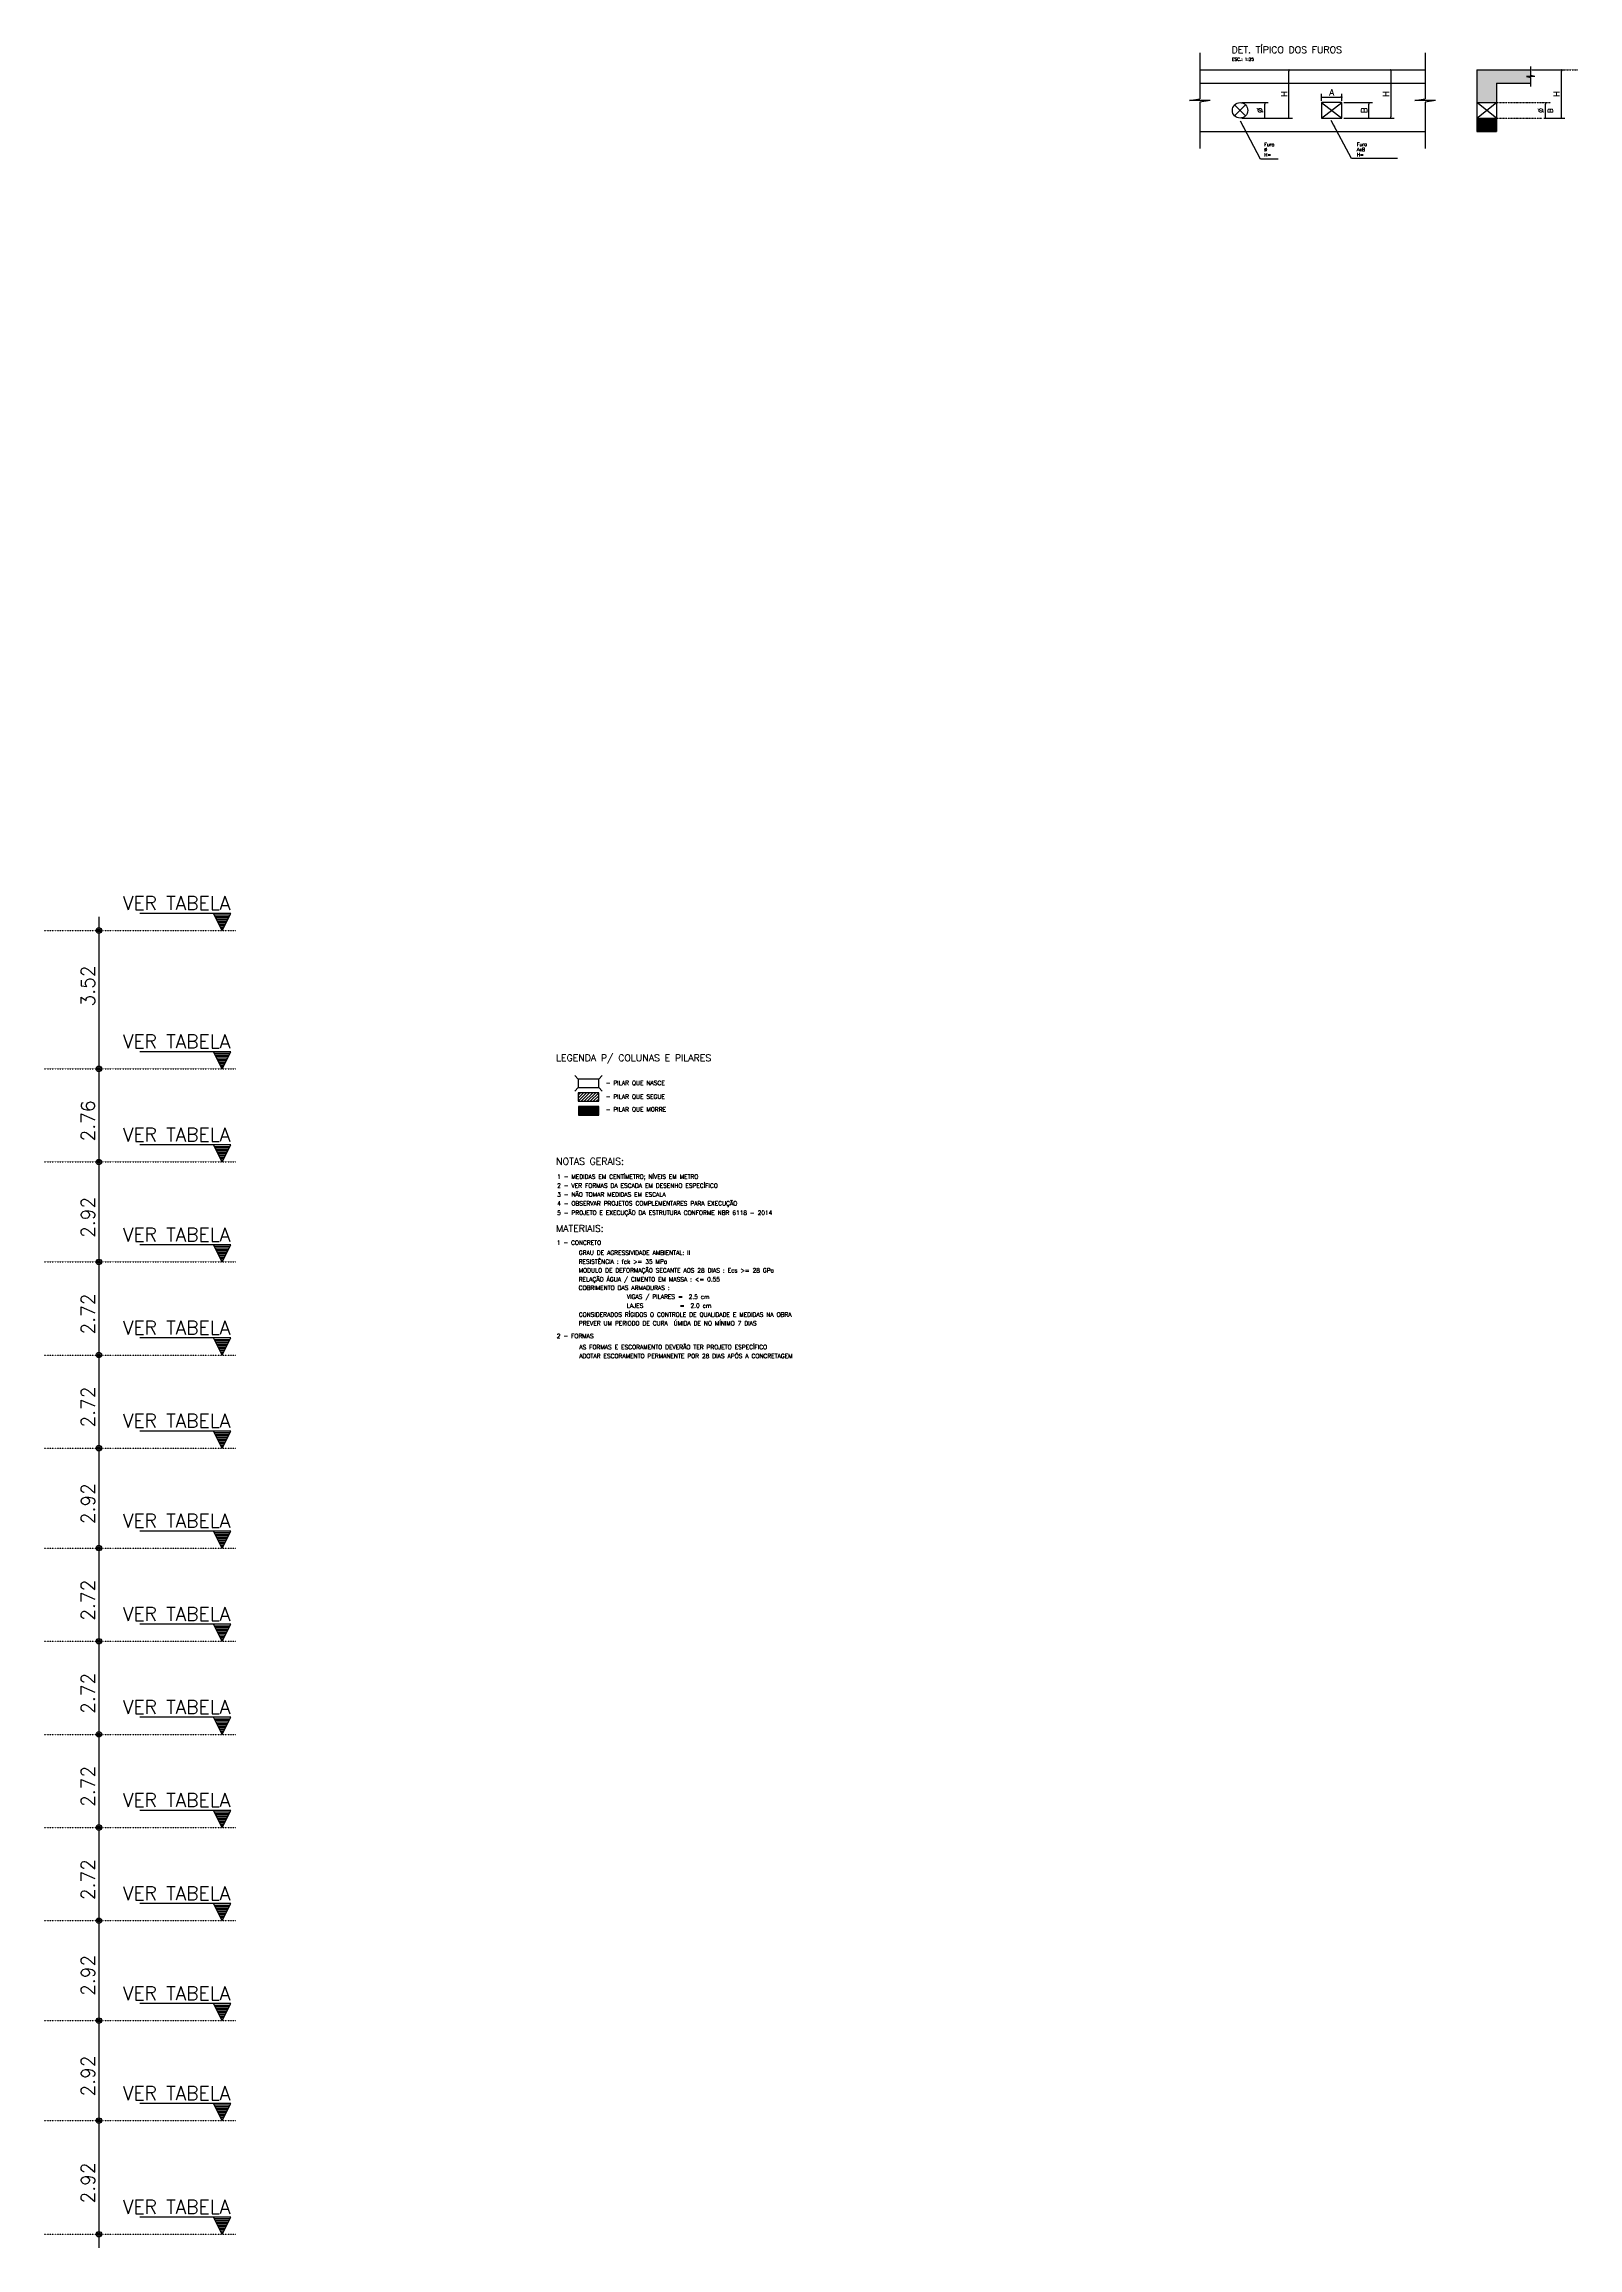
# Model space of a CAD drawing. Extents: x -39962 to 8542, y 35336 to 43602.
# Drawn here: x -34692 to -30213, y 37164 to 43602 of the extents above; entities that cross this region are included whole.
import ezdxf

# ---------------------------------------------------------------- set-up
doc = ezdxf.new("R2010")
doc.units = 0
doc.linetypes.add('ESTILO_TQS_0002', pattern=[0.4, 0.1, -0.3])
doc.linetypes.add('XR-EST$0$DASHDOT', pattern=[1, 0.5, -0.25, 0, -0.25])
doc.layers.get('0').update_dxf_attribs({"linetype": 'CONTINUOUS'})
doc.layers.get('Defpoints').update_dxf_attribs({"linetype": 'CONTINUOUS'})
for name, color, linetype in [('221', 7, 'CONTINUOUS'), ('223', 7, 'CONTINUOUS'), ('228', 2, 'CONTINUOUS'), ('41', 2, 'CONTINUOUS'), ('COTA', 1, 'CONTINUOUS'), ('H3', 253, 'CONTINUOUS'), ('H5', 1, 'CONTINUOUS'), ('LINHA-FINA', 1, 'CONTINUOUS'), ('LINHA_FINA', 1, 'CONTINUOUS'), ('ORELHA', 1, 'CONTINUOUS'), ('P-M', 5, 'CONTINUOUS'), ('P-N', 5, 'CONTINUOUS'), ('P-S', 5, 'CONTINUOUS'), ('PENA_1', 1, 'CONTINUOUS'), ('PENA_3', 3, 'CONTINUOUS'), ('SEC-LIN', 1, 'ESTILO_TQS_0002'), ('SEC-PER', 1, 'CONTINUOUS'), ('T1', 2, 'CONTINUOUS'), ('T2', 3, 'CONTINUOUS'), ('T3', 4, 'CONTINUOUS'), ('VIGA', 3, 'CONTINUOUS'), ('XR-EST$0$ARQ-EXO', 12, 'XR-EST$0$DASHDOT')]:
    doc.layers.add(name, color=color, linetype=linetype)
doc.styles.add('COTA', font='romans.shx')
doc.styles.get("Standard").update_dxf_attribs({"font": 'ROMANS.SHX'})
doc.styles.add('Texto1', font='romans.shx', dxfattribs={"height": 9})
doc.styles.add('Texto2', font='romans.shx', dxfattribs={"height": 12.5})
doc.styles.add('Texto3', font='romans.shx', dxfattribs={"height": 20})
doc.dimstyles.new('forma', dxfattribs={"dimscale": 5, "dimtxt": 1.8, "dimasz": 0.8, "dimexe": 2, "dimexo": 1, "dimgap": 1, "dimtad": 1, "dimdec": 1, "dimzin": 9, "dimdsep": 46, "dimtxsty": 'COTA', "dimblk1": 'DOT', "dimblk2": 'DOT', "dimsah": 1, "dimcen": 0, "dimdle": 1, "dimclrd": 256, "dimclre": 256, "dimclrt": 2, "dimadec": 0, "dimazin": 0, "dimtfac": 1, "dimtdec": 0, "dimtmove": 0, "dimatfit": 3, "dimfxl": 1, "dimtolj": 1, "dimtzin": 0, "dimarcsym": 0})

# ---------------------------------------------------------------- blocks, each defined once
blk = doc.blocks.new('_COTAZ')
at = {"layer": 'VIGA'}
for p, q in [((0.25, 0.5), (-2.4, 0.5)), ((0, 0), (-0.250001, 0.5)), ((-0.227705, 0.455408), (0.227705, 0.455408)), ((-0.205409, 0.410817), (0.205409, 0.410817)), ((-0.183113, 0.366225), (0.183113, 0.366225)), ((-0.160818, 0.321634), (0.160817, 0.321634)), ((-0.138522, 0.277043), (0.138521, 0.277042)), ((-0.116226, 0.232451), (0.116226, 0.232451)), ((-0.09393, 0.18786), (0.09393, 0.18786)), ((-0.071634, 0.143268), (0.071634, 0.143269)), ((-0.049338, 0.098677), (0.049338, 0.098677)), ((-0.027043, 0.054086), (0.027042, 0.054086)), ((0, 0), (0.25, 0.5))]:
    blk.add_line(p, q, dxfattribs=at)
blk = doc.blocks.new('DOT')
at = {"color": 0, "linetype": 'ByBlock'}
blk.add_line((-0.5, 0), (-1, 0), dxfattribs=at)
at = {"color": 0, "linetype": 'ByBlock', "const_width": 0.5}
blk.add_lwpolyline([(-0.25, 0, 1), (0.25, 0, 1)], format="xyb", close=True, dxfattribs=at)
blk = doc.blocks.new('*D160')
at = {"layer": 'COTA', "lineweight": -2, "transparency": 16777216}
for p, q in [((-30312.1, 43430.4), (-30317.1, 43430.4)), ((-30307.1, 43389.4), (-30307.1, 43426.4)), ((-30312.1, 43385.4), (-30297.1, 43385.4))]:
    blk.add_line(p, q, dxfattribs=at)
at = {"layer": 'Defpoints', "color": 0, "transparency": 16777216}
for p in [(-30307.1, 43430.4), (-30307.1, 43430.4), (-30317.1, 43385.4)]:
    blk.add_point(p, dxfattribs=at)
at = {"layer": 'COTA', "lineweight": -2, "transparency": 16777216, "xscale": 4, "yscale": 4, "zscale": 4}
for p, rotation in [((-30307.1, 43430.4), 90), ((-30307.1, 43385.4), 270)]:
    blk.add_blockref('DOT', p, dxfattribs=dict(at, rotation=rotation))
at = {"layer": 'COTA', "color": 2, "transparency": 16777216, "insert": (-30321.1, 43407.9), "char_height": 18, "attachment_point": 5, "rotation": 90, "style": 'COTA'}
blk.add_mtext('\\A1;%%C', dxfattribs=at)
blk = doc.blocks.new('_Dot')
at = {"color": 0, "linetype": 'ByBlock', "lineweight": -2}
blk.add_line((-0.5, 0), (-1, 0), dxfattribs=at)
at = {"color": 0, "linetype": 'ByBlock', "const_width": 0.5}
blk.add_lwpolyline([(-0.25, 0, 1), (0.25, 0, 1)], format="xyb", close=True, dxfattribs=at)
blk = doc.blocks.new('*D161')
at = {"layer": 'COTA', "lineweight": -2, "transparency": 16777216}
for p, q in [((-31194.2, 43430.6), (-31117.2, 43430.6)), ((-31127.2, 43389.6), (-31127.2, 43426.6)), ((-31194.2, 43385.6), (-31117.2, 43385.6))]:
    blk.add_line(p, q, dxfattribs=at)
at = {"layer": 'Defpoints', "color": 0, "transparency": 16777216}
for p in [(-31199.2, 43430.6), (-31127.2, 43430.6), (-31199.2, 43385.6)]:
    blk.add_point(p, dxfattribs=at)
at = {"layer": 'COTA', "lineweight": -2, "transparency": 16777216, "xscale": 4, "yscale": 4, "zscale": 4}
for p, rotation in [((-31127.2, 43430.6), 90), ((-31127.2, 43385.6), 270)]:
    blk.add_blockref('DOT', p, dxfattribs=dict(at, rotation=rotation))
at = {"layer": 'COTA', "color": 2, "transparency": 16777216, "insert": (-31141.2, 43408.1), "char_height": 18, "attachment_point": 5, "rotation": 90, "style": 'COTA'}
blk.add_mtext('\\A1;%%C', dxfattribs=at)
blk = doc.blocks.new('*D162')
at = {"layer": 'COTA', "lineweight": -2, "transparency": 16777216}
for p, q in [((-31095.4, 43526.6), (-31046.5, 43526.6)), ((-31056.5, 43389.6), (-31056.5, 43522.6)), ((-31194.2, 43385.6), (-31046.5, 43385.6))]:
    blk.add_line(p, q, dxfattribs=at)
at = {"layer": 'Defpoints', "color": 0, "transparency": 16777216}
for p in [(-31100.4, 43526.6), (-31056.5, 43526.6), (-31199.2, 43385.6)]:
    blk.add_point(p, dxfattribs=at)
at = {"layer": 'COTA', "lineweight": -2, "transparency": 16777216, "xscale": 4, "yscale": 4, "zscale": 4}
for p, rotation in [((-31056.5, 43526.6), 90), ((-31056.5, 43385.6), 270)]:
    blk.add_blockref('DOT', p, dxfattribs=dict(at, rotation=rotation))
at = {"layer": 'COTA', "color": 2, "transparency": 16777216, "insert": (-31070.5, 43456.1), "char_height": 18, "attachment_point": 5, "rotation": 90, "style": 'COTA'}
blk.add_mtext('\\A1;H', dxfattribs=at)
blk = doc.blocks.new('*D163')
at = {"layer": 'COTA', "lineweight": -2, "transparency": 16777216}
for p, q in [((-30806.3, 43526.6), (-30749.2, 43526.6)), ((-30759.2, 43522.6), (-30759.2, 43389.6)), ((-30896.7, 43385.6), (-30749.2, 43385.6))]:
    blk.add_line(p, q, dxfattribs=at)
at = {"layer": 'Defpoints', "color": 0, "transparency": 16777216}
for p in [(-30811.3, 43526.6), (-30901.7, 43385.6), (-30759.2, 43385.6)]:
    blk.add_point(p, dxfattribs=at)
at = {"layer": 'COTA', "lineweight": -2, "transparency": 16777216, "xscale": 4, "yscale": 4, "zscale": 4}
for p, rotation in [((-30759.2, 43526.6), 90), ((-30759.2, 43385.6), 270)]:
    blk.add_blockref('DOT', p, dxfattribs=dict(at, rotation=rotation))
at = {"layer": 'COTA', "color": 2, "transparency": 16777216, "insert": (-30773.2, 43456.1), "char_height": 18, "attachment_point": 5, "rotation": 90, "style": 'COTA'}
blk.add_mtext('\\A1;H', dxfattribs=at)
blk = doc.blocks.new('*D164')
at = {"layer": 'COTA', "lineweight": -2, "transparency": 16777216}
for p, q in [((-30896.7, 43430.6), (-30812.8, 43430.6)), ((-30822.8, 43389.6), (-30822.8, 43426.6)), ((-30896.7, 43385.6), (-30812.8, 43385.6))]:
    blk.add_line(p, q, dxfattribs=at)
at = {"layer": 'Defpoints', "color": 0, "transparency": 16777216}
for p in [(-30901.7, 43430.6), (-30822.8, 43430.6), (-30901.7, 43385.6)]:
    blk.add_point(p, dxfattribs=at)
at = {"layer": 'COTA', "lineweight": -2, "transparency": 16777216, "xscale": 4, "yscale": 4, "zscale": 4}
for p, rotation in [((-30822.8, 43430.6), 90), ((-30822.8, 43385.6), 270)]:
    blk.add_blockref('DOT', p, dxfattribs=dict(at, rotation=rotation))
at = {"layer": 'COTA', "color": 2, "transparency": 16777216, "insert": (-30836.8, 43408.1), "char_height": 18, "attachment_point": 5, "rotation": 90, "style": 'COTA'}
blk.add_mtext('\\A1;B', dxfattribs=at)
blk = doc.blocks.new('*D165')
at = {"layer": 'COTA', "lineweight": -2, "transparency": 16777216}
for p, q in [((-30961.7, 43435.6), (-30961.7, 43456.5)), ((-30901.7, 43435.6), (-30901.7, 43456.5)), ((-30957.7, 43446.5), (-30905.7, 43446.5))]:
    blk.add_line(p, q, dxfattribs=at)
at = {"layer": 'Defpoints', "color": 0, "transparency": 16777216}
for p in [(-30961.7, 43430.6), (-30901.7, 43446.5), (-30901.7, 43430.6)]:
    blk.add_point(p, dxfattribs=at)
at = {"layer": 'COTA', "lineweight": -2, "transparency": 16777216, "xscale": 4, "yscale": 4, "zscale": 4, "rotation": 180}
blk.add_blockref('DOT', (-30961.7, 43446.5), dxfattribs=at)
at = {"layer": 'COTA', "lineweight": -2, "transparency": 16777216, "xscale": 4, "yscale": 4, "zscale": 4}
blk.add_blockref('DOT', (-30901.7, 43446.5), dxfattribs=at)
at = {"layer": 'COTA', "color": 2, "transparency": 16777216, "insert": (-30931.7, 43460.5), "char_height": 18, "attachment_point": 5, "style": 'COTA'}
blk.add_mtext('\\A1;A', dxfattribs=at)
blk = doc.blocks.new('ss')
at = {"layer": 'LINHA_FINA'}
blk.add_solid([(0, 0), (-2.5, -0.29), (-2.5, 0.3)], dxfattribs=at)
blk = doc.blocks.new('*D166')
at = {"layer": 'COTA', "lineweight": -2, "transparency": 16777216}
for p, q in [((-30345.5, 43526.6), (-30251.1, 43526.6)), ((-30261.1, 43389.4), (-30261.1, 43522.6)), ((-30312.1, 43385.4), (-30251.1, 43385.4))]:
    blk.add_line(p, q, dxfattribs=at)
at = {"layer": 'Defpoints', "color": 0, "transparency": 16777216}
for p in [(-30350.5, 43526.6), (-30261.1, 43526.6), (-30317.1, 43385.4)]:
    blk.add_point(p, dxfattribs=at)
at = {"layer": 'COTA', "lineweight": -2, "transparency": 16777216, "xscale": 4, "yscale": 4, "zscale": 4}
for p, rotation in [((-30261.1, 43526.6), 90), ((-30261.1, 43385.4), 270)]:
    blk.add_blockref('DOT', p, dxfattribs=dict(at, rotation=rotation))
at = {"layer": 'COTA', "color": 2, "transparency": 16777216, "insert": (-30275.1, 43456), "char_height": 18, "attachment_point": 5, "rotation": 90, "style": 'COTA'}
blk.add_mtext('\\A1;H', dxfattribs=at)

msp = doc.modelspace()

# ---------------------------------------------------------------- hatches: boundary and pattern name
at = {"layer": 'H3'}
h = msp.add_hatch(color=256, dxfattribs=at)
h.dxf.hatch_style = 1
h.paths.add_polyline_path([(-30450.49, 43487.58), (-30350.49, 43487.58), (-30350.49, 43504.08), (-30362.49, 43507.08), (-30338.49, 43507.08), (-30350.49, 43510.08), (-30350.49, 43526.58), (-30507.49, 43526.58), (-30507.49, 43430.59), (-30450.49, 43430.59)])
h = msp.add_hatch(color=256, dxfattribs=at)
h.dxf.hatch_style = 1
h.paths.add_polyline_path([(-30450.49, 43385.69), (-30507.49, 43385.69), (-30507.49, 43346.58), (-30450.49, 43346.58)])
msp.add_hatch(color=256, dxfattribs=at).paths.add_polyline_path([(-33071.57, 40498.61), (-33131.57, 40498.61), (-33131.57, 40473.61), (-33071.57, 40473.61)])
at = {"layer": 'H5'}
h = msp.add_hatch(dxfattribs=at)
h.set_pattern_fill('ANSI31', color=256, scale=49.99995, style=0)
h.set_pattern_definition([(45, (-35358.9336, 40028.516), (-4.419413, 4.419413), [])])
h.paths.add_polyline_path([(-33132.08, 40538.61), (-33132.08, 40513.61), (-33072.34, 40513.61), (-33072.08, 40513.87), (-33072.08, 40538.61)])

# ---------------------------------------------------------------- linework, layer by layer
at = {"layer": '221', "color": 7}
msp.add_line((-34531.93, 41052.49), (-34531.93, 37164.49), dxfattribs=at)
at = {"layer": '223', "color": 7}
for centre, radius in [((-34531.93, 41012.49), 8), ((-34531.93, 41012.49), 4), ((-34531.93, 40608.49), 8), ((-34531.93, 40608.49), 4), ((-34531.93, 40336.49), 8), ((-34531.93, 40336.49), 8), ((-34531.93, 40336.49), 4), ((-34531.93, 40336.49), 4), ((-34531.93, 40044.49), 8), ((-34531.93, 40044.49), 8), ((-34531.93, 40044.49), 4), ((-34531.93, 40044.49), 4), ((-34531.93, 39772.49), 8), ((-34531.93, 39772.49), 4), ((-34531.93, 39500.49), 8), ((-34531.93, 39500.49), 8), ((-34531.93, 39500.49), 4), ((-34531.93, 39500.49), 4), ((-34531.93, 39208.49), 8), ((-34531.93, 39208.49), 4), ((-34531.93, 38936.49), 8), ((-34531.93, 38936.49), 4), ((-34531.93, 38664.49), 8), ((-34531.93, 38664.49), 4), ((-34531.93, 38392.49), 8), ((-34531.93, 38392.49), 4), ((-34531.93, 38120.49), 8), ((-34531.93, 38120.49), 8), ((-34531.93, 38120.49), 4), ((-34531.93, 38120.49), 4), ((-34531.93, 37828.49), 8), ((-34531.93, 37828.49), 4), ((-34531.93, 37536.49), 8), ((-34531.93, 37536.49), 8), ((-34531.93, 37536.49), 4), ((-34531.93, 37536.49), 4), ((-34531.93, 37204.49), 8), ((-34531.93, 37204.49), 4)]:
    msp.add_circle(centre, radius, dxfattribs=at)
at = {"layer": 'COTA'}
for p, q in [((-30350.49, 43510.08), (-30350.49, 43536.58)), ((-30338.49, 43507.08), (-30362.49, 43507.08)), ((-30362.49, 43507.08), (-30350.49, 43504.08)), ((-30338.49, 43507.08), (-30350.49, 43510.08)), ((-30350.49, 43477.58), (-30350.49, 43504.08))]:
    msp.add_line(p, q, dxfattribs=at)
at = {"layer": 'H5'}
msp.add_line((-33072.34, 40513.61), (-33072.08, 40513.87), dxfattribs=at)
at = {"layer": 'LINHA-FINA'}
for p, q in [((-31316.52, 43576.58), (-31316.52, 43441.58)), ((-30658.5, 43576.58), (-30658.5, 43441.58)), ((-31346.52, 43436.58), (-31316.52, 43441.58)), ((-31286.52, 43436.58), (-31346.52, 43436.58)), ((-31286.52, 43436.58), (-31316.52, 43431.58)), ((-31316.52, 43431.58), (-31316.52, 43296.58)), ((-31215.15, 43392.17), (-31183.33, 43423.99)), ((-31215.15, 43423.99), (-31183.33, 43392.17)), ((-30688.5, 43436.58), (-30658.5, 43441.58)), ((-30628.5, 43436.58), (-30688.5, 43436.58)), ((-30628.5, 43436.58), (-30658.5, 43431.58)), ((-30658.5, 43431.58), (-30658.5, 43296.58))]:
    msp.add_line(p, q, dxfattribs=at)
at = {"layer": 'LINHA_FINA'}
for p, q in [((-31139.64, 43265.71), (-31198.15, 43376.28)), ((-30874.28, 43267.64), (-30932.8, 43378.21)), ((-31088.17, 43265.71), (-31139.64, 43265.71)), ((-30739.17, 43267.64), (-30874.28, 43267.64))]:
    msp.add_line(p, q, dxfattribs=at)
at = {"layer": 'ORELHA', "linetype": 'Continuous'}
for points in [[(-33131.83, 40578.61), (-33141.82, 40588.61)], [(-33071.83, 40578.61), (-33061.83, 40588.61)], [(-33131.83, 40553.61), (-33141.82, 40543.62)], [(-33071.83, 40553.61), (-33061.83, 40543.62)]]:
    msp.add_lwpolyline(points, dxfattribs=at)
at = {"layer": 'P-M'}
msp.add_lwpolyline([(-33071.57, 40473.61), (-33071.57, 40498.61), (-33131.57, 40498.61), (-33131.57, 40473.61)], close=True, dxfattribs=at)
at = {"layer": 'P-N', "linetype": 'Continuous'}
msp.add_lwpolyline([(-33131.83, 40553.61), (-33071.83, 40553.61), (-33071.83, 40578.61), (-33131.83, 40578.61), (-33131.83, 40553.61)], dxfattribs=at)
at = {"layer": 'P-S'}
msp.add_lwpolyline([(-33132.08, 40513.61), (-33072.08, 40513.61), (-33072.08, 40538.61), (-33132.08, 40538.61), (-33132.08, 40513.61)], dxfattribs=at)
at = {"layer": 'PENA_1'}
for p, q in [((-30961.74, 43385.58), (-30901.74, 43430.58)), ((-30961.74, 43430.58), (-30901.74, 43385.58))]:
    msp.add_line(p, q, dxfattribs=at)
at = {"layer": 'PENA_3'}
for p, q in [((-31316.52, 43526.58), (-30658.5, 43526.58)), ((-31316.52, 43487.58), (-30658.5, 43487.58)), ((-31316.52, 43346.58), (-30658.5, 43346.58))]:
    msp.add_line(p, q, dxfattribs=at)
msp.add_lwpolyline([(-30961.74, 43385.58), (-30901.74, 43385.58), (-30901.74, 43430.58), (-30961.74, 43430.58)], close=True, dxfattribs=at)
msp.add_circle((-31199.24, 43408.08), 22.5, dxfattribs=at)
at = {"layer": 'SEC-LIN'}
for p, q in [((-34691.93, 41012.49), (-34131.93, 41012.49)), ((-34691.93, 40608.49), (-34131.93, 40608.49)), ((-34691.93, 40336.49), (-34131.93, 40336.49)), ((-34691.93, 40044.49), (-34131.93, 40044.49)), ((-34691.93, 39772.49), (-34131.93, 39772.49)), ((-34691.93, 39500.49), (-34131.93, 39500.49)), ((-34691.93, 39208.49), (-34131.93, 39208.49)), ((-34691.93, 38936.49), (-34131.93, 38936.49)), ((-34691.93, 38664.49), (-34131.93, 38664.49)), ((-34691.93, 38392.49), (-34131.93, 38392.49)), ((-34691.93, 38120.49), (-34131.93, 38120.49)), ((-34691.93, 37828.49), (-34131.93, 37828.49)), ((-34691.93, 37536.49), (-34131.93, 37536.49)), ((-34691.93, 37204.49), (-34131.93, 37204.49))]:
    msp.add_line(p, q, dxfattribs=at)
at = {"layer": 'SEC-PER', "color": 4}
for p, q in [((-30507.49, 43526.58), (-30350.49, 43526.58)), ((-30507.49, 43526.58), (-30507.49, 43346.58)), ((-30450.49, 43487.58), (-30450.49, 43346.58)), ((-30450.49, 43487.58), (-30350.49, 43487.58)), ((-30507.49, 43430.59), (-30450.49, 43430.59)), ((-30507.49, 43385.69), (-30450.49, 43385.69)), ((-30507.49, 43346.58), (-30450.49, 43346.58))]:
    msp.add_line(p, q, dxfattribs=at)
at = {"layer": 'SEC-PER'}
for p, q in [((-30507.49, 43385.69), (-30450.49, 43430.59)), ((-30450.49, 43385.69), (-30507.49, 43430.59))]:
    msp.add_line(p, q, dxfattribs=at)
at = {"layer": 'XR-EST$0$ARQ-EXO'}
for p, q in [((-30350.49, 43526.58), (-30212.71, 43526.58)), ((-30450.49, 43430.59), (-30292.63, 43430.59)), ((-30450.49, 43385.69), (-30317.08, 43385.69))]:
    msp.add_line(p, q, dxfattribs=at)

# ---------------------------------------------------------------- block references
at = {"layer": 'PENA_3', "xscale": 100, "yscale": 100}
for p in [(-34171.93, 41012.49), (-34171.93, 40608.49), (-34171.93, 40336.49), (-34171.93, 40044.49), (-34171.93, 39772.49), (-34171.93, 39500.49), (-34171.93, 39208.49), (-34171.93, 38936.49), (-34171.93, 38664.49), (-34171.93, 38392.49), (-34171.93, 38120.49), (-34171.93, 37828.49), (-34171.93, 37536.49), (-34171.93, 37204.49)]:
    msp.add_blockref('_COTAZ', p, dxfattribs=at)
at = {"layer": 'T2', "xscale": 7.874015748031495, "yscale": 7.874015748031495, "zscale": 7.874015748031495, "rotation": 117.889}
for p in [(-31198.15, 43376.28), (-30932.8, 43378.21)]:
    msp.add_blockref('ss', p, dxfattribs=at)

# ---------------------------------------------------------------- texts
at = {"layer": '228', "color": 7}
for s, p in [('3.52', (-34543.93, 40790.49)), ('2.76', (-34543.93, 40396.49)), ('2.92', (-34543.93, 40114.49)), ('2.72', (-34543.93, 39832.49)), ('2.72', (-34543.93, 39560.49)), ('2.92', (-34543.93, 39278.49)), ('2.72', (-34543.93, 38996.49)), ('2.72', (-34543.93, 38724.49)), ('2.72', (-34543.93, 38452.49)), ('2.72', (-34543.93, 38180.49)), ('2.92', (-34543.93, 37900.49)), ('2.92', (-34543.93, 37606.49)), ('2.92', (-34543.93, 37294.49))]:
    msp.add_text(s, height=40, rotation=90, dxfattribs=at).set_placement(p)
at = {"layer": '41', "linetype": 'Continuous'}
for s, p in [('%%C', (-31128.83, 43288.29)), ('Furo', (-31128.83, 43303.29)), ('H=', (-31128.83, 43273.29)), ('AxB', (-30858.31, 43288.72)), ('Furo', (-30858.31, 43303.72)), ('H=', (-30858.31, 43273.72))]:
    msp.add_text(s, height=10, dxfattribs=at).set_placement(p)
at = {"layer": 'PENA_3'}
for p in [(-34461.93, 41072.49), (-34461.93, 40668.49), (-34461.93, 40396.49), (-34461.93, 40104.49), (-34461.93, 39832.49), (-34461.93, 39560.49), (-34461.93, 39268.49), (-34461.93, 38996.49), (-34461.93, 38724.49), (-34461.93, 38452.49), (-34461.93, 38180.49), (-34461.93, 37888.49), (-34461.93, 37596.49), (-34461.93, 37264.49)]:
    msp.add_text('VER TABELA', height=40, dxfattribs=at).set_placement(p)
at = {"layer": 'T1', "style": 'Texto1'}
msp.add_text('ESC.: 1:25', height=9, dxfattribs=at).set_placement((-31222.83, 43552.82))
msp.add_text('B', height=14.04, rotation=90, dxfattribs=at).set_placement((-30286.12, 43400.86))
at = {"layer": 'T2', "style": 'Texto2'}
for s, p in [('- PILAR QUE NASCE', (-33051.83, 40561.11)), ('- PILAR QUE SEGUE', (-33051.83, 40521.11)), ('- PILAR QUE MORRE', (-33051.83, 40483.61)), ('1 - MEDIDAS EM CENTÍMETRO; NÍVEIS EM METRO', (-33193.71, 40287.35)), ('2 - VER FORMAS DA ESCADA EM DESENHO ESPECÍFICO', (-33193.71, 40261.25)), ('3 - NÃO TOMAR MEDIDAS EM ESCALA', (-33193.71, 40235.16)), ('4 - OBSERVAR PROJETOS COMPLEMENTARES PARA EXECUÇÃO', (-33193.71, 40209.07)), ('5 - PROJETO E EXECUÇÃO DA ESTRUTURA CONFORME NBR 6118 - 2014', (-33193.71, 40181.83)), ('1 - CONCRETO', (-33194.82, 40094.62)), ('GRAU DE AGRESSIVIDADE AMBIENTAL: II', (-33130.39, 40065.05)), ('RESISTÊNCIA : fck >= 35 MPa', (-33130.77, 40039.39)), ('COBRIMENTO DAS ARMADURAS :', (-33130.77, 39962.55)), ('MODULO DE DEFORMAÇÃO SECANTE AOS 28 DIAS : Ecs >= 28 GPa', (-33130.77, 40013.39)), ('RELAÇÃO ÁGUA / CIMENTO EM MASSA : <= 0.55', (-33130.77, 39987.39)), ('VIGAS / PILARES =  2.5 cm', (-32990.16, 39936.55)), ('LAJES           =  2.0 cm', (-32990.16, 39910.55)), ('CONSIDERADOS RÍGIDOS O CONTROLE DE QUALIDADE E MEDIDAS NA OBRA', (-33130.39, 39884.55)), ('PREVER UM PERIODO DE CURA  ÚMIDA DE NO MÍNIMO 7 DIAS', (-33130.39, 39859.21)), ('2 - FORMAS', (-33194.82, 39821.92)), ('AS FORMAS E ESCORAMENTO DEVERÃO TER PROJETO ESPECÍFICO', (-33129.06, 39789.42)), ('ADOTAR ESCORAMENTO PERMANENTE POR 28 DIAS APÓS A CONCRETAGEM', (-33129.06, 39763.42))]:
    msp.add_text(s, height=12.5, dxfattribs=at).set_placement(p)
at = {"layer": 'T3', "style": 'Texto3'}
for s, p in [('DET. TÍPICO DOS FUROS', (-31224, 43575.02)), ('LEGENDA P/ COLUNAS E PILARES', (-33197.05, 40630.58)), ('NOTAS GERAIS:', (-33196.59, 40328.12)), ('MATERIAIS:', (-33196.59, 40132.27))]:
    msp.add_text(s, height=20, dxfattribs=at).set_placement(p)

# ---------------------------------------------------------------- dimensions: what is measured, and where the dimension line sits
at = {"layer": 'COTA'}
for base, p1, p2, text, picture, middle in [((-31056.51, 43526.58), (-31199.24, 43385.58), (-31100.42, 43526.58), 'H', '*D162', (-31070.51, 43456.08)), ((-30759.17, 43385.58), (-30811.31, 43526.58), (-30901.74, 43385.58), 'H', '*D163', (-30773.17, 43456.08)), ((-30261.06, 43526.58), (-30317.08, 43385.39), (-30350.49, 43526.58), 'H', '*D166', (-30275.06, 43455.99)), ((-31127.16, 43430.58), (-31199.24, 43385.58), (-31199.24, 43430.58), '%%C', '*D161', (-31141.16, 43408.08)), ((-30822.82, 43430.58), (-30901.74, 43385.58), (-30901.74, 43430.58), 'B', '*D164', (-30836.82, 43408.08)), ((-30307.08, 43430.39), (-30317.08, 43385.39), (-30307.08, 43430.39), '%%C', '*D160', (-30321.08, 43407.89))]:
    dim = msp.add_linear_dim(base=base, p1=p1, p2=p2, angle=90, text=text, dimstyle='forma', override={"dimtxt": 3.6, "dimlfac": 0.3334, "dimpost": ' ', "dimblk1": 'DOT', "dimblk2": 'DOT'}, dxfattribs=at)
    dim.commit()
    dim.dimension.update_dxf_attribs({"geometry": picture, "text_midpoint": middle})
dim = msp.add_linear_dim(base=(-30901.74, 43446.55), p1=(-30961.74, 43430.58), p2=(-30901.74, 43430.58), text='A', dimstyle='forma', override={"dimtxt": 3.6, "dimlfac": 0.3334, "dimpost": ' ', "dimblk1": 'DOT', "dimblk2": 'DOT'}, dxfattribs=at)
dim.commit()
dim.dimension.update_dxf_attribs({"geometry": '*D165', "text_midpoint": (-30931.74, 43460.55)})

doc.saveas('drawing.dxf')
